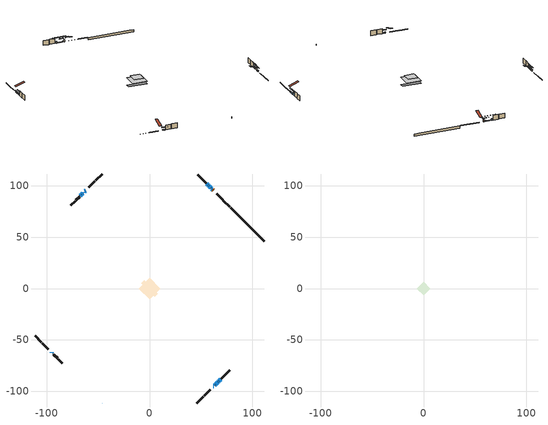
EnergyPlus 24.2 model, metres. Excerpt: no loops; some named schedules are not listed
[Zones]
conditioned space
 floor outside (Floor1 construction): -3.02,0 0,3.02 3.02,0 0,-3.02 z0.92
 floor adiabatic (AdiabaticFloorConstruction): -10.31,0 0,10.31 10.31,0 0,-10.31 z3.36
 floor foundation (Slab1 construction): -8.11,5.08 -5.08,8.11 8.11,-5.08 5.08,-8.11 z-1.52
 wall outside (RimJoist1 construction): 46.07,-111.22 52.34,-104.95 / -111.22,-46.07 -104.95,-52.34 / -46.07,111.22 -52.34,104.95 / 78.11,79.18 71.83,85.46 z0.92:1.22
 wall outside (RimJoist2 construction): 53,-104.29 59.09,-98.2 / -104.29,-53 -98.2,-59.09 / -53,104.29 -59.09,98.2 / 71.17,86.12 65.09,92.2 z0.92:1.22
 wall outside (AdiabaticWallConstruction 1): 62.07,95.22 61.46,95.83 z0.92:2.95
 wall outside (AdiabaticWallConstruction): 60.81,96.48 60.16,97.13 z0.92:1.84; -62.11,95.18 -62.97,94.32 / -66.45,90.84 -67.31,89.98 z0.92:2.34; -63.63,93.66 -64.06,93.23 / -64.71,92.58 -65.79,91.5 / -46.07,-111.22 -45.76,-111.22 / 56.36,100.93 55.71,101.58 z0.92:2.14; 62.11,-95.18 62.5,-94.79 / 63.16,-94.13 63.77,-93.52 / -95.18,-62.11 -94.79,-62.5 / -94.13,-63.16 -93.74,-63.55 z0.92:1.53; 59.5,97.79 58.21,99.08 z0.92:1.23; 57.55,99.74 57.01,100.28 z0.92:1.28; 64.43,-92.87 66.15,-91.14 / 66.81,-90.48 67.06,-90.23 z0.92:2.39; 67.72,-89.58 69.01,-88.28 z0.92:2.95
 wall outside (Wall1 construction): 69.67,-87.62 73.4,-83.89 / -93.08,-64.21 -89.34,-67.95 / -67.97,89.32 -71.7,85.59 / 55.05,102.24 51.32,105.97 z0.92:5.8
 wall outside (Wall2 construction): 74.06,-83.23 77.99,-79.3 / -88.69,-68.6 -84.75,-72.54 / -72.36,84.93 -76.29,81 / 50.66,106.63 46.73,110.56 z0.92:5.8
 wall foundation (FoundationWall1 construction): 78.76,78.53,-1.52 78.76,78.53,0.92 107.98,49.32,0.92 107.98,49.32,0.74 111.22,46.07,0.74 111.22,46.07,-1.52
 window (WindowConstruction): 60.8,96.49 60.16,97.13 z0.92:1.83
 window (WindowConstruction 7): -62.11,95.18 -62.97,94.32 z0.92:2.34
 window (WindowConstruction 8): -63.63,93.66 -64.06,93.23 z0.92:2.14
 window (WindowConstruction 9): -64.71,92.58 -65.79,91.5 z0.92:2.14
 window (WindowConstruction 10): 62.11,-95.18 62.5,-94.79 z0.92:1.53
 window (WindowConstruction 11): 63.16,-94.13 63.77,-93.52 z0.92:1.53
 window (WindowConstruction 12): -95.18,-62.11 -94.79,-62.5 z0.92:1.53
 window (WindowConstruction 13): -46.07,-111.22 -45.76,-111.22 z0.92:2.14
 window (WindowConstruction 14): 59.5,97.79 58.21,99.08 z0.92:1.22
 window (WindowConstruction 1): -66.45,90.84 -67.31,89.98 z0.92:2.34
 window (WindowConstruction 15): 57.55,99.74 57.01,100.28 z0.92:1.28
 window (WindowConstruction 2): 64.43,-92.86 66.15,-91.14 z0.92:2.39
 window (WindowConstruction 3): 66.81,-90.48 67.06,-90.23 z0.92:2.39
 window (WindowConstruction 4): 67.72,-89.57 69.01,-88.28 z0.92:2.95
 window (WindowConstruction 5): -94.13,-63.16 -93.74,-63.55 z0.92:1.53
 window (WindowConstruction 6): 56.36,100.93 55.71,101.58 z0.92:2.14
 door (Door): 62.07,95.22 61.46,95.83 z0.92:2.95
 ceiling adiabatic (AdiabaticFloorConstruction): 0,-10.31 10.31,0 0,10.31 -10.31,0 z3.36
attic - vented
 floor to conditioned space (Floor2 construction Reversed): -6.65,0 0,6.65 6.65,0 0,-6.65 z5.8
 roof outside (Roof1 construction): 61.45,-95.84,5.8 54.97,-89.36,8.85 53.27,-91.07,8.85 59.74,-97.55,5.8; -95.84,-61.45,5.8 -89.36,-54.97,8.85 -91.07,-53.27,8.85 -97.55,-59.74,5.8; -61.45,95.84,5.8 -54.97,89.36,8.85 -53.27,91.07,8.85 -59.74,97.55,5.8; 62.73,94.57,5.8 56.25,88.09,8.85 57.96,86.38,8.85 64.43,92.86,5.8
shading: 58.29,99 62.67,94.62 62.96,94.91 58.58,99.29 z4.47; -63.11,94.18 -61.97,95.33 -62.26,95.62 -63.4,94.47 z2.54; -64.2,93.09 -63.48,93.81 -63.78,94.1 -64.49,93.38 z2.34; -65.93,91.36 -64.57,92.72 -64.86,93.01 -66.23,91.65 z2.34; 62.64,-94.65 61.97,-95.33 62.26,-95.62 62.94,-94.94 z1.73; 63.91,-93.38 63.02,-94.27 63.31,-94.56 64.2,-93.67 z1.73; -94.65,-62.64 -95.33,-61.97 -95.62,-62.26 -94.94,-62.94 z1.73; 54.62,102.68 63.09,94.2 63.38,94.49 54.91,102.97 z6.31; -69.18,88.11 -64.58,92.71 -64.87,93 -69.47,88.4 z4.98; 53.42,103.87 61.14,96.15 61.43,96.44 53.71,104.16 z6.36; 68.02,-89.27 62.56,-94.73 62.85,-95.02 68.31,-89.57 z5.03; 68.93,-88.37 64.94,-92.35 65.23,-92.64 69.22,-88.66 z5.03; 70.88,-86.42 65.85,-91.44 66.14,-91.73 71.17,-86.71 z5.59; -91.87,-65.42 -96,-61.29 -96.29,-61.58 -92.16,-65.71 z4.17; 55.57,101.72 56.5,100.79 56.79,101.08 55.86,102.01 z2.34
[Building]
Building 1: Terrain=Suburbs
[Site:Location]
Erieau AUT_ON: Latitude {deg}=42.25; Longitude {deg}=-81.9; Time Zone {hr}=-5; Elevation {m}=178; Keep Site Location Information=Yes
[Site:GroundTemperature:Shallow]
5.2292, 3.30147, 3.1471, 4.0619, 7.73432, 11.3896, 14.5586, 16.5661, 16.7366, 15.1039, 12.0157, 8.47254
[Site:WaterMainsTemperature]
Calculation Method=Schedule; Temperature Schedule=mains temperature schedule
[Material] Roughness=Rough; Thermal Absorptance=0.9
Name | Thickness {m} | Conductivity {W/m-K} | Density {kg/m3} | Specific Heat {J/kg-K} | Solar Absorptance | Visible Absorptance
asphalt or fiberglass shingles | 0.00635 | 0.162714 | 1121.4 | 1465.45 | 0.4 | 0.4
ceiling loosefill ins | 0.254 | 0.0480833 | 16.02 | 1046.75 | 0.7 | 0.7
ceiling stud and cavity | 0.1397 | 0.274521 | 65.682 | 1177.47 | 0.7 | 0.7
concrete 4.0 in. | 0.1016 | 1.803125 | 2242.8 | 837.4 | 0.7 | 0.7
concrete 8.0 in. | 0.2032 | 1.803125 | 2242.8 | 837.4 | 0.7 | 0.7
door material | 0.04445 | 0.327969 | 512.64 | 1214.23 | 0.7 | 0.7
exterior vertical ins | 0.0460229 | 0.029427 | 32.04 | 1214.23 | 0.7 | 0.7
floor covering | 0.0127 | 0.0433444 | 54.468 | 1339.84 | 0.6 | 0.6
floor rigid ins | 0.051816 | 0.029427 | 32.04 | 1214.23 | 0.7 | 0.7
floor rigid ins 1; wall rigid ins | 0.512978 | 0.029427 | 32.04 | 1214.23 | 0.7 | 0.7
floor stud and cavity | 0.1397 | 0.0888242 | 92.3553 | 1139.71 | 0.7 | 0.7
floor stud and cavity 1 | 0.1397 | 1.75129 | 37.0049 | 1207.88 | 0.7 | 0.7
furniture material conditioned space 1 | 0.1524 | 0.115458 | 640.8 | 1214.23 | 0.6 | 0.6
gypsum board | 0.0127 | 0.160291 | 801 | 837.4 | 0.6 | 0.6
gypsum board 1 | 0.0127 | 0.160291 | 801 | 837.4 | 0.7 | 0.7
osb sheathing 0.5 in. | 0.0127 | 0.115458 | 512.64 | 1214.23 | 0.7 | 0.7
osb sheathing 0.75 in. | 0.01905 | 0.115458 | 512.64 | 1214.23 | 0.7 | 0.7
osb sheathing 2.0 in. | 0.0508 | 0.115458 | 512.64 | 1214.23 | 0.7 | 0.7
rim joist stud and cavity | 0.0508 | 0.648972 | 50.32683 | 1063.81 | 0.6 | 0.6
rim joist stud and cavity 1 | 0.0508 | 0.0351153 | 125.044 | 1163.47 | 0.6 | 0.6
wall stud and cavity | 0.1397 | 0.120759 | 139.0536 | 1170.24 | 0.7 | 0.7
wall stud and cavity 1 | 0.1397 | 0.0823012 | 139.0536 | 1170.24 | 0.7 | 0.7
wall stud and cavity 2 | 0.0889 | 0.380278 | 52.3479 | 1209.89 | 0.7 | 0.7
wall stud and cavity 3 | 0.0889 | 0.391764 | 83.0341 | 1211.67 | 0.7 | 0.7
wood siding | 0.0254 | 0.102417 | 544.68 | 1172.36 | 0.4 | 0.4
wood siding 1; wood siding 2; wood siding 3 | 0.0254 | 0.102417 | 544.68 | 1172.36 | 0.7 | 0.7
[WindowMaterial:SimpleGlazingSystem]
Name | U-Factor {W/m2-K} | Solar Heat Gain Coefficient
WindowMaterial | 3.02581 | 0.51
WindowMaterial 1 | 3.00991 | 0.51
WindowMaterial 10 | 3.07975 | 0.4
WindowMaterial 11 | 3.063281 | 0.29
WindowMaterial 12 | 3.06726 | 0.35
WindowMaterial 2 | 2.96789 | 0.58
WindowMaterial 3 | 3.03376 | 0.56
WindowMaterial 4 | 4.21762 | 0.68
WindowMaterial 5 | 3.077476 | 0.39
WindowMaterial 6 | 2.99685 | 0.54
WindowMaterial 7 | 3.01842 | 0.5
WindowMaterial 8 | 2.96562 | 0.59
WindowMaterial 9 | 3.04284 | 0.46
[Construction]
AdiabaticFloorConstruction: floor stud and cavity 1, floor rigid ins 1, osb sheathing 0.75 in., floor covering
AdiabaticWallConstruction: wood siding 2, wall rigid ins, wall stud and cavity 2, gypsum board
AdiabaticWallConstruction 1: wood siding 3, wall rigid ins, wall stud and cavity 2, gypsum board
Door: door material
Floor1 construction: floor stud and cavity, floor rigid ins, osb sheathing 0.75 in., floor covering
Floor2 construction Reversed: gypsum board, ceiling stud and cavity, ceiling loosefill ins
FoundationWall1 construction: concrete 8.0 in., gypsum board 1
furniture construction conditioned space 1: furniture material conditioned space 1
PartitionWallConstruction: gypsum board, wall stud and cavity 3, gypsum board
RimJoist1 construction: wood siding 1, rim joist stud and cavity
RimJoist2 construction: wood siding 1, osb sheathing 2.0 in., rim joist stud and cavity 1
Roof1 construction: asphalt or fiberglass shingles
Slab1 construction: concrete 4.0 in.
Wall1 construction: wood siding, osb sheathing 0.5 in., wall stud and cavity, gypsum board
Wall2 construction: wood siding, osb sheathing 0.5 in., wall stud and cavity 1, gypsum board
WindowConstruction: WindowMaterial
WindowConstruction 1; WindowConstruction 7: WindowMaterial 1
WindowConstruction 10; WindowConstruction 12; WindowConstruction 5: WindowMaterial 5
WindowConstruction 11: WindowMaterial 9
WindowConstruction 13: WindowMaterial 10
WindowConstruction 14: WindowMaterial 11
WindowConstruction 15: WindowMaterial 12
WindowConstruction 2: WindowMaterial 2
WindowConstruction 3: WindowMaterial 3
WindowConstruction 4: WindowMaterial 4
WindowConstruction 6: WindowMaterial 6
WindowConstruction 8: WindowMaterial 7
WindowConstruction 9: WindowMaterial 8
[Zone] Multiplier=1; Part of Total Floor Area=Yes
Name | Volume {m3}
attic - vented | 43.8425
conditioned space | 745.3
[Space]
Name | Zone | Volume {m3}
attic - vented 1 | attic - vented | 43.8425
conditioned space 1 | conditioned space | 745.3
[ZoneInfiltration:EffectiveLeakageArea]
infil attic - vented 1: Zone or Space=attic - vented 1; Schedule=Always On Discrete; Effective Air Leakage Area {cm2}=4245.6; Stack Coefficient=0.00021233; Wind Coefficient=9.84523e-06
[ZoneMixing]
whole house fan mix: Zone or Space=attic - vented; Schedule=Always On Continuous; Design Flow Rate Calculation Method=Flow/Zone; Design Flow Rate {m3/s}=0; Source Zone or Space=conditioned space
[SurfaceProperty:ExposedFoundationPerimeter]
Slab1: Exposed Perimeter Calculation Method=TotalExposedPerimeter; Total Exposed Perimeter {m}=45.902
[InternalMass] Zone or ZoneList=conditioned space; Space or SpaceList=conditioned space 1
Name | Construction | Surface Area {m2}
furniture mass conditioned space 1 | furniture construction conditioned space 1 | 124.348
partition wall mass | PartitionWallConstruction | 310.87
[Lights]
interior lighting: Zone or ZoneList or Space or SpaceList=conditioned space 1; Schedule=interior lighting schedule; Design Level Calculation Method=LightingLevel; Lighting Level {W}=343.2; Return Air Fraction=0; Fraction Radiant=0.6; Fraction Visible=0.2; Fraction Replaceable=1
[People]
occupants: Zone or ZoneList or Space or SpaceList=conditioned space 1; Number of People Schedule=occupants schedule; Number of People Calculation Method=People; Number of People=3; Fraction Radiant=0.314171; Sensible Heat Fraction=0.56303; Activity Level Schedule=occupants activity schedule; Carbon Dioxide Generation Rate {m3/s-W}=0; Enable ASHRAE 55 Comfort Warnings=No; Mean Radiant Temperature Calculation Type=EnclosureAveraged
[ElectricEquipment] Zone or ZoneList or Space or SpaceList=conditioned space 1; Design Level Calculation Method=EquipmentLevel
Name | Schedule | Design Level {W} | Fraction Latent | Fraction Radiant | Fraction Lost
clothes dryer | clothes dryer schedule | 140.772 | 0.015 | 0.081 | 0.85
clothes washer | clothes washer schedule | 32.1985 | 0.03 | 0.162 | 0.7
cooking range | cooking range schedule | 215.147 | 0.08 | 0.432 | 0.2
dishwasher | dishwasher schedule | 66.8632 | 0.3 | 0.18 | 0.4
fridge | fridge schedule | 72.9452 | 0 | 0.6 | 0
mech vent bath fan 0 | mech vent bath fan 0 schedule | 50.2 | 0 | 0 | 1
mech vent house fan | mech vent house fan schedule | 0 | 0 | 0 | 1
mech vent house fan cfis | mech vent house fan cfis schedule | 0 | 0 | 0 | 0
mech vent range fan 0 | mech vent range fan 0 schedule | 57 | 0 | 0 | 1
mech vent range fan 1 | mech vent range fan 1 schedule | 57 | 0 | 0 | 1
misc plug loads | misc plug loads schedule | 494.7 | 0.045 | 0.513 | 0.1
whole house fan | Always On Discrete | 0 | 0 | 0 | 1
[OtherEquipment] Zone or ZoneList or Space or SpaceList=conditioned space 1; Design Level Calculation Method=EquipmentLevel
Name | Fuel Type | Schedule | Design Level {W} | Fraction Latent | Fraction Radiant | Fraction Lost
clothes dryer 1 | Electricity | clothes dryer schedule | 0 | 0.015 | 0.081 | 0.85
cooking range 1 | Electricity | cooking range schedule | 0 | 0.08 | 0.432 | 0.2
general water use latent | None | general water use schedule | 62.594 | 1 | 0 | 0
general water use sensible | None | general water use schedule | -61.6891 | 0 | 0.6 | 0
mech vent house fan latent load | None | Always On Discrete | 0 | 1 | 0 | 0
mech vent house fan sensible load | None | Always On Discrete | 0 | 0 | 0 | 0
water heater energy adjustment1 | NaturalGas | Always On Discrete | 0.01 | 0 | 0 | 1
[ZoneInfiltration:DesignFlowRate] Zone or ZoneList or Space or SpaceList=conditioned space 1; Schedule=Always On Discrete; Design Flow Rate Calculation Method=Flow/Zone; Design Flow Rate {m3/s}=0
infil flow; natural vent flow; whole house fan flow
[Foundation:Kiva]
Foundation Kiva 1: Initial Indoor Air Temperature {C}=18; Wall Height Above Grade {m}=0.919978; Wall Depth Below Slab {m}=0.2032; Custom Block Material Name 1=exterior vertical ins; Custom Block Depth 1 {m}=2.43998; Custom Block X Position 1 {m}=0.2159; Custom Block Z Position 1 {m}=0
[Foundation:Kiva:Settings]
Soil Conductivity {W/m-K}=0.849921; Soil Density {kg/m3}=1842.3; Soil Specific Heat {J/kg-K}=418.7; Ground Solar Absorptivity=0.9; Ground Thermal Absorptivity=0.9; Ground Surface Roughness {m}=0.03; Far-Field Width {m}=40; Deep-Ground Boundary Condition=ZeroFlux; Deep-Ground Depth {m}=40; Minimum Cell Dimension {m}=0.2; Maximum Cell Growth Coefficient=3; Simulation Timestep=Timestep
[Exterior:Lights]
exterior lighting: Schedule=exterior lighting schedule; Design Level {W}=75.6
[Schedule:Constant]
Name | Hourly Value
Always On Continuous; mech vent house fan schedule; mech vent house fan cfis schedule; Always On Discrete | 1
occupants activity schedule | 117.228
fridge schedule | 0
[Schedule:Week:Daily]
interior lighting schedule Week Rule - Jan1-Jan27: interior lighting schedule day, interior lighting schedule day, interior lighting schedule day, interior lighting schedule day, interior lighting schedule day, interior lighting schedule day, interior lighting schedule day, interior lighting schedule default day, interior lighting schedule default day, interior lighting schedule default day, interior lighting schedule default day, interior lighting schedule default day
interior lighting schedule Week Rule - Jan28-Feb3: interior lighting schedule day, interior lighting schedule day, interior lighting schedule day, interior lighting schedule day, interior lighting schedule day 1, interior lighting schedule day 1, interior lighting schedule day 1, interior lighting schedule default day, interior lighting schedule default day, interior lighting schedule default day, interior lighting schedule default day, interior lighting schedule default day
interior lighting schedule Week Rule - Feb4-Feb24: interior lighting schedule day 1, interior lighting schedule day 1, interior lighting schedule day 1, interior lighting schedule day 1, interior lighting schedule day 1, interior lighting schedule day 1, interior lighting schedule day 1, interior lighting schedule default day, interior lighting schedule default day, interior lighting schedule default day, interior lighting schedule default day, interior lighting schedule default day
interior lighting schedule Week Rule - Feb25-Mar3: interior lighting schedule day 1, interior lighting schedule day 1, interior lighting schedule day 1, interior lighting schedule day 1, interior lighting schedule day 2, interior lighting schedule day 2, interior lighting schedule day 2, interior lighting schedule default day, interior lighting schedule default day, interior lighting schedule default day, interior lighting schedule default day, interior lighting schedule default day
interior lighting schedule Week Rule - Mar4-Mar31: interior lighting schedule day 2, interior lighting schedule day 2, interior lighting schedule day 2, interior lighting schedule day 2, interior lighting schedule day 2, interior lighting schedule day 2, interior lighting schedule day 2, interior lighting schedule default day, interior lighting schedule default day, interior lighting schedule default day, interior lighting schedule default day, interior lighting schedule default day
interior lighting schedule Week Rule - Apr1-Apr28: interior lighting schedule day 3, interior lighting schedule day 3, interior lighting schedule day 3, interior lighting schedule day 3, interior lighting schedule day 3, interior lighting schedule day 3, interior lighting schedule day 3, interior lighting schedule default day, interior lighting schedule default day, interior lighting schedule default day, interior lighting schedule default day, interior lighting schedule default day
interior lighting schedule Week Rule - Apr29-May5: interior lighting schedule day 3, interior lighting schedule day 3, interior lighting schedule day 4, interior lighting schedule day 4, interior lighting schedule day 4, interior lighting schedule day 4, interior lighting schedule day 4, interior lighting schedule default day, interior lighting schedule default day, interior lighting schedule default day, interior lighting schedule default day, interior lighting schedule default day
interior lighting schedule Week Rule - May6-May26: interior lighting schedule day 4, interior lighting schedule day 4, interior lighting schedule day 4, interior lighting schedule day 4, interior lighting schedule day 4, interior lighting schedule day 4, interior lighting schedule day 4, interior lighting schedule default day, interior lighting schedule default day, interior lighting schedule default day, interior lighting schedule default day, interior lighting schedule default day
interior lighting schedule Week Rule - May27-Jun2: interior lighting schedule day 4, interior lighting schedule day 4, interior lighting schedule day 4, interior lighting schedule day 4, interior lighting schedule day 4, interior lighting schedule day 5, interior lighting schedule day 5, interior lighting schedule default day, interior lighting schedule default day, interior lighting schedule default day, interior lighting schedule default day, interior lighting schedule default day
interior lighting schedule Week Rule - Jun3-Jun30: interior lighting schedule day 5, interior lighting schedule day 5, interior lighting schedule day 5, interior lighting schedule day 5, interior lighting schedule day 5, interior lighting schedule day 5, interior lighting schedule day 5, interior lighting schedule default day, interior lighting schedule default day, interior lighting schedule default day, interior lighting schedule default day, interior lighting schedule default day
interior lighting schedule Week Rule - Jul1-Jul28: interior lighting schedule day 6, interior lighting schedule day 6, interior lighting schedule day 6, interior lighting schedule day 6, interior lighting schedule day 6, interior lighting schedule day 6, interior lighting schedule day 6, interior lighting schedule default day, interior lighting schedule default day, interior lighting schedule default day, interior lighting schedule default day, interior lighting schedule default day
interior lighting schedule Week Rule - Jul29-Aug4: interior lighting schedule day 6, interior lighting schedule day 6, interior lighting schedule day 6, interior lighting schedule day 7, interior lighting schedule day 7, interior lighting schedule day 7, interior lighting schedule day 7, interior lighting schedule default day, interior lighting schedule default day, interior lighting schedule default day, interior lighting schedule default day, interior lighting schedule default day
interior lighting schedule Week Rule - Aug5-Aug25: interior lighting schedule day 7, interior lighting schedule day 7, interior lighting schedule day 7, interior lighting schedule day 7, interior lighting schedule day 7, interior lighting schedule day 7, interior lighting schedule day 7, interior lighting schedule default day, interior lighting schedule default day, interior lighting schedule default day, interior lighting schedule default day, interior lighting schedule default day
interior lighting schedule Week Rule - Aug26-Sep1: interior lighting schedule day 7, interior lighting schedule day 7, interior lighting schedule day 7, interior lighting schedule day 7, interior lighting schedule day 7, interior lighting schedule day 7, interior lighting schedule day 8, interior lighting schedule default day, interior lighting schedule default day, interior lighting schedule default day, interior lighting schedule default day, interior lighting schedule default day
interior lighting schedule Week Rule - Sep2-Sep29: interior lighting schedule day 8, interior lighting schedule day 8, interior lighting schedule day 8, interior lighting schedule day 8, interior lighting schedule day 8, interior lighting schedule day 8, interior lighting schedule day 8, interior lighting schedule default day, interior lighting schedule default day, interior lighting schedule default day, interior lighting schedule default day, interior lighting schedule default day
interior lighting schedule Week Rule - Sep30-Oct6: interior lighting schedule day 8, interior lighting schedule day 9, interior lighting schedule day 9, interior lighting schedule day 9, interior lighting schedule day 9, interior lighting schedule day 9, interior lighting schedule day 9, interior lighting schedule default day, interior lighting schedule default day, interior lighting schedule default day, interior lighting schedule default day, interior lighting schedule default day
interior lighting schedule Week Rule - Oct7-Oct27: interior lighting schedule day 9, interior lighting schedule day 9, interior lighting schedule day 9, interior lighting schedule day 9, interior lighting schedule day 9, interior lighting schedule day 9, interior lighting schedule day 9, interior lighting schedule default day, interior lighting schedule default day, interior lighting schedule default day, interior lighting schedule default day, interior lighting schedule default day
interior lighting schedule Week Rule - Oct28-Nov3: interior lighting schedule day 9, interior lighting schedule day 9, interior lighting schedule day 9, interior lighting schedule day 9, interior lighting schedule day 10, interior lighting schedule day 10, interior lighting schedule day 10, interior lighting schedule default day, interior lighting schedule default day, interior lighting schedule default day, interior lighting schedule default day, interior lighting schedule default day
interior lighting schedule Week Rule - Nov4-Nov24: interior lighting schedule day 10, interior lighting schedule day 10, interior lighting schedule day 10, interior lighting schedule day 10, interior lighting schedule day 10, interior lighting schedule day 10, interior lighting schedule day 10, interior lighting schedule default day, interior lighting schedule default day, interior lighting schedule default day, interior lighting schedule default day, interior lighting schedule default day
interior lighting schedule Week Rule - Nov25-Dec1: interior lighting schedule day 10, interior lighting schedule day 10, interior lighting schedule day 10, interior lighting schedule day 10, interior lighting schedule day 10, interior lighting schedule day 10, interior lighting schedule day 11, interior lighting schedule default day, interior lighting schedule default day, interior lighting schedule default day, interior lighting schedule default day, interior lighting schedule default day
interior lighting schedule Week Rule - Dec2-Dec31: interior lighting schedule day 11, interior lighting schedule day 11, interior lighting schedule day 11, interior lighting schedule day 11, interior lighting schedule day 11, interior lighting schedule day 11, interior lighting schedule day 11, interior lighting schedule default day, interior lighting schedule default day, interior lighting schedule default day, interior lighting schedule default day, interior lighting schedule default day
occupants schedule Week Rule - Jan1-Dec31: occupants schedule day, occupants schedule day, occupants schedule day, occupants schedule day, occupants schedule day, occupants schedule day, occupants schedule day, occupants schedule default day, occupants schedule default day, occupants schedule default day, occupants schedule default day, occupants schedule default day
clothes dryer schedule Week Rule - Jan1-Dec31: clothes dryer schedule day, clothes dryer schedule day, clothes dryer schedule day, clothes dryer schedule day, clothes dryer schedule day, clothes dryer schedule day, clothes dryer schedule day, clothes dryer schedule default day, clothes dryer schedule default day, clothes dryer schedule default day, clothes dryer schedule default day, clothes dryer schedule default day
clothes washer schedule Week Rule - Jan1-Dec31: clothes washer schedule day, clothes washer schedule day, clothes washer schedule day, clothes washer schedule day, clothes washer schedule day, clothes washer schedule day, clothes washer schedule day, clothes washer schedule default day, clothes washer schedule default day, clothes washer schedule default day, clothes washer schedule default day, clothes washer schedule default day
cooking range schedule Week Rule - Jan1-Dec31: cooking range schedule day, cooking range schedule day, cooking range schedule day, cooking range schedule day, cooking range schedule day, cooking range schedule day, cooking range schedule day, cooking range schedule default day, cooking range schedule default day, cooking range schedule default day, cooking range schedule default day, cooking range schedule default day
dishwasher schedule Week Rule - Jan1-Dec31: dishwasher schedule day, dishwasher schedule day, dishwasher schedule day, dishwasher schedule day, dishwasher schedule day, dishwasher schedule day, dishwasher schedule day, dishwasher schedule default day, dishwasher schedule default day, dishwasher schedule default day, dishwasher schedule default day, dishwasher schedule default day
mech vent bath fan 0 schedule Week Rule - Jan1-Dec31: mech vent bath fan 0 schedule day, mech vent bath fan 0 schedule day, mech vent bath fan 0 schedule day, mech vent bath fan 0 schedule day, mech vent bath fan 0 schedule day, mech vent bath fan 0 schedule day, mech vent bath fan 0 schedule day, mech vent bath fan 0 schedule default day, mech vent bath fan 0 schedule default day, mech vent bath fan 0 schedule default day, mech vent bath fan 0 schedule default day, mech vent bath fan 0 schedule default day
mech vent range fan 0 schedule Week Rule - Jan1-Dec31: mech vent range fan 0 schedule day, mech vent range fan 0 schedule day, mech vent range fan 0 schedule day, mech vent range fan 0 schedule day, mech vent range fan 0 schedule day, mech vent range fan 0 schedule day, mech vent range fan 0 schedule day, mech vent range fan 0 schedule default day, mech vent range fan 0 schedule default day, mech vent range fan 0 schedule default day, mech vent range fan 0 schedule default day, mech vent range fan 0 schedule default day
mech vent range fan 1 schedule Week Rule - Jan1-Dec31: mech vent range fan 1 schedule day, mech vent range fan 1 schedule day, mech vent range fan 1 schedule day, mech vent range fan 1 schedule day, mech vent range fan 1 schedule day, mech vent range fan 1 schedule day, mech vent range fan 1 schedule day, mech vent range fan 1 schedule default day, mech vent range fan 1 schedule default day, mech vent range fan 1 schedule default day, mech vent range fan 1 schedule default day, mech vent range fan 1 schedule default day
misc plug loads schedule Week Rule - Jan1-Dec31: misc plug loads schedule day, misc plug loads schedule day, misc plug loads schedule day, misc plug loads schedule day, misc plug loads schedule day, misc plug loads schedule day, misc plug loads schedule day, misc plug loads schedule default day, misc plug loads schedule default day, misc plug loads schedule default day, misc plug loads schedule default day, misc plug loads schedule default day
general water use schedule Week Rule - Jan1-Dec31: general water use schedule day, general water use schedule day, general water use schedule day, general water use schedule day, general water use schedule day, general water use schedule day, general water use schedule day, general water use schedule default day, general water use schedule default day, general water use schedule default day, general water use schedule default day, general water use schedule default day
exterior lighting schedule Week Rule - Jan1-Jan27: exterior lighting schedule day, exterior lighting schedule day, exterior lighting schedule day, exterior lighting schedule day, exterior lighting schedule day, exterior lighting schedule day, exterior lighting schedule day, exterior lighting schedule default day, exterior lighting schedule default day, exterior lighting schedule default day, exterior lighting schedule default day, exterior lighting schedule default day
exterior lighting schedule Week Rule - Jan28-Feb3: exterior lighting schedule day, exterior lighting schedule day, exterior lighting schedule day, exterior lighting schedule day, exterior lighting schedule day 1, exterior lighting schedule day 1, exterior lighting schedule day 1, exterior lighting schedule default day, exterior lighting schedule default day, exterior lighting schedule default day, exterior lighting schedule default day, exterior lighting schedule default day
exterior lighting schedule Week Rule - Feb4-Feb24: exterior lighting schedule day 1, exterior lighting schedule day 1, exterior lighting schedule day 1, exterior lighting schedule day 1, exterior lighting schedule day 1, exterior lighting schedule day 1, exterior lighting schedule day 1, exterior lighting schedule default day, exterior lighting schedule default day, exterior lighting schedule default day, exterior lighting schedule default day, exterior lighting schedule default day
exterior lighting schedule Week Rule - Feb25-Mar3: exterior lighting schedule day 1, exterior lighting schedule day 1, exterior lighting schedule day 1, exterior lighting schedule day 1, exterior lighting schedule day 2, exterior lighting schedule day 2, exterior lighting schedule day 2, exterior lighting schedule default day, exterior lighting schedule default day, exterior lighting schedule default day, exterior lighting schedule default day, exterior lighting schedule default day
exterior lighting schedule Week Rule - Mar4-Mar31: exterior lighting schedule day 2, exterior lighting schedule day 2, exterior lighting schedule day 2, exterior lighting schedule day 2, exterior lighting schedule day 2, exterior lighting schedule day 2, exterior lighting schedule day 2, exterior lighting schedule default day, exterior lighting schedule default day, exterior lighting schedule default day, exterior lighting schedule default day, exterior lighting schedule default day
exterior lighting schedule Week Rule - Apr1-Apr28: exterior lighting schedule day 3, exterior lighting schedule day 3, exterior lighting schedule day 3, exterior lighting schedule day 3, exterior lighting schedule day 3, exterior lighting schedule day 3, exterior lighting schedule day 3, exterior lighting schedule default day, exterior lighting schedule default day, exterior lighting schedule default day, exterior lighting schedule default day, exterior lighting schedule default day
exterior lighting schedule Week Rule - Apr29-May5: exterior lighting schedule day 3, exterior lighting schedule day 3, exterior lighting schedule day 4, exterior lighting schedule day 4, exterior lighting schedule day 4, exterior lighting schedule day 4, exterior lighting schedule day 4, exterior lighting schedule default day, exterior lighting schedule default day, exterior lighting schedule default day, exterior lighting schedule default day, exterior lighting schedule default day
exterior lighting schedule Week Rule - May6-May26: exterior lighting schedule day 4, exterior lighting schedule day 4, exterior lighting schedule day 4, exterior lighting schedule day 4, exterior lighting schedule day 4, exterior lighting schedule day 4, exterior lighting schedule day 4, exterior lighting schedule default day, exterior lighting schedule default day, exterior lighting schedule default day, exterior lighting schedule default day, exterior lighting schedule default day
exterior lighting schedule Week Rule - May27-Jun2: exterior lighting schedule day 4, exterior lighting schedule day 4, exterior lighting schedule day 4, exterior lighting schedule day 4, exterior lighting schedule day 4, exterior lighting schedule day 5, exterior lighting schedule day 5, exterior lighting schedule default day, exterior lighting schedule default day, exterior lighting schedule default day, exterior lighting schedule default day, exterior lighting schedule default day
exterior lighting schedule Week Rule - Jun3-Jun30: exterior lighting schedule day 5, exterior lighting schedule day 5, exterior lighting schedule day 5, exterior lighting schedule day 5, exterior lighting schedule day 5, exterior lighting schedule day 5, exterior lighting schedule day 5, exterior lighting schedule default day, exterior lighting schedule default day, exterior lighting schedule default day, exterior lighting schedule default day, exterior lighting schedule default day
exterior lighting schedule Week Rule - Jul1-Jul28: exterior lighting schedule day 6, exterior lighting schedule day 6, exterior lighting schedule day 6, exterior lighting schedule day 6, exterior lighting schedule day 6, exterior lighting schedule day 6, exterior lighting schedule day 6, exterior lighting schedule default day, exterior lighting schedule default day, exterior lighting schedule default day, exterior lighting schedule default day, exterior lighting schedule default day
exterior lighting schedule Week Rule - Jul29-Aug4: exterior lighting schedule day 6, exterior lighting schedule day 6, exterior lighting schedule day 6, exterior lighting schedule day 7, exterior lighting schedule day 7, exterior lighting schedule day 7, exterior lighting schedule day 7, exterior lighting schedule default day, exterior lighting schedule default day, exterior lighting schedule default day, exterior lighting schedule default day, exterior lighting schedule default day
exterior lighting schedule Week Rule - Aug5-Aug25: exterior lighting schedule day 7, exterior lighting schedule day 7, exterior lighting schedule day 7, exterior lighting schedule day 7, exterior lighting schedule day 7, exterior lighting schedule day 7, exterior lighting schedule day 7, exterior lighting schedule default day, exterior lighting schedule default day, exterior lighting schedule default day, exterior lighting schedule default day, exterior lighting schedule default day
exterior lighting schedule Week Rule - Aug26-Sep1: exterior lighting schedule day 7, exterior lighting schedule day 7, exterior lighting schedule day 7, exterior lighting schedule day 7, exterior lighting schedule day 7, exterior lighting schedule day 7, exterior lighting schedule day 8, exterior lighting schedule default day, exterior lighting schedule default day, exterior lighting schedule default day, exterior lighting schedule default day, exterior lighting schedule default day
exterior lighting schedule Week Rule - Sep2-Sep29: exterior lighting schedule day 8, exterior lighting schedule day 8, exterior lighting schedule day 8, exterior lighting schedule day 8, exterior lighting schedule day 8, exterior lighting schedule day 8, exterior lighting schedule day 8, exterior lighting schedule default day, exterior lighting schedule default day, exterior lighting schedule default day, exterior lighting schedule default day, exterior lighting schedule default day
[Schedule:Year]
interior lighting schedule: interior lighting schedule Week Rule - Jan1-Jan27, 1, 1, 1, 27, interior lighting schedule Week Rule - Jan28-Feb3, 1, 28, 2, 3, interior lighting schedule Week Rule - Feb4-Feb24, 2, 4, 2, 24, interior lighting schedule Week Rule - Feb25-Mar3, 2, 25, 3, 3, interior lighting schedule Week Rule - Mar4-Mar31, 3, 4, 3, 31, interior lighting schedule Week Rule - Apr1-Apr28, 4, 1, 4, 28, interior lighting schedule Week Rule - Apr29-May5, 4, 29, 5, 5, interior lighting schedule Week Rule - May6-May26, 5, 6, 5, 26, interior lighting schedule Week Rule - May27-Jun2, 5, 27, 6, 2, interior lighting schedule Week Rule - Jun3-Jun30, 6, 3, 6, 30, interior lighting schedule Week Rule - Jul1-Jul28, 7, 1, 7, 28, interior lighting schedule Week Rule - Jul29-Aug4, 7, 29, 8, 4, interior lighting schedule Week Rule - Aug5-Aug25, 8, 5, 8, 25, interior lighting schedule Week Rule - Aug26-Sep1, 8, 26, 9, 1, interior lighting schedule Week Rule - Sep2-Sep29, 9, 2, 9, 29, interior lighting schedule Week Rule - Sep30-Oct6, 9, 30, 10, 6, interior lighting schedule Week Rule - Oct7-Oct27, 10, 7, 10, 27, interior lighting schedule Week Rule - Oct28-Nov3, 10, 28, 11, 3, interior lighting schedule Week Rule - Nov4-Nov24, 11, 4, 11, 24, interior lighting schedule Week Rule - Nov25-Dec1, 11, 25, 12, 1, interior lighting schedule Week Rule - Dec2-Dec31, 12, 2, 12, 31
occupants schedule: occupants schedule Week Rule - Jan1-Dec31, 1, 1, 12, 31
clothes dryer schedule: clothes dryer schedule Week Rule - Jan1-Dec31, 1, 1, 12, 31
clothes washer schedule: clothes washer schedule Week Rule - Jan1-Dec31, 1, 1, 12, 31
cooking range schedule: cooking range schedule Week Rule - Jan1-Dec31, 1, 1, 12, 31
dishwasher schedule: dishwasher schedule Week Rule - Jan1-Dec31, 1, 1, 12, 31
mech vent bath fan 0 schedule: mech vent bath fan 0 schedule Week Rule - Jan1-Dec31, 1, 1, 12, 31
mech vent range fan 0 schedule: mech vent range fan 0 schedule Week Rule - Jan1-Dec31, 1, 1, 12, 31
mech vent range fan 1 schedule: mech vent range fan 1 schedule Week Rule - Jan1-Dec31, 1, 1, 12, 31
misc plug loads schedule: misc plug loads schedule Week Rule - Jan1-Dec31, 1, 1, 12, 31
general water use schedule: general water use schedule Week Rule - Jan1-Dec31, 1, 1, 12, 31
exterior lighting schedule: exterior lighting schedule Week Rule - Jan1-Jan27, 1, 1, 1, 27, exterior lighting schedule Week Rule - Jan28-Feb3, 1, 28, 2, 3, exterior lighting schedule Week Rule - Feb4-Feb24, 2, 4, 2, 24, exterior lighting schedule Week Rule - Feb25-Mar3, 2, 25, 3, 3, exterior lighting schedule Week Rule - Mar4-Mar31, 3, 4, 3, 31, exterior lighting schedule Week Rule - Apr1-Apr28, 4, 1, 4, 28, exterior lighting schedule Week Rule - Apr29-May5, 4, 29, 5, 5, exterior lighting schedule Week Rule - May6-May26, 5, 6, 5, 26, exterior lighting schedule Week Rule - May27-Jun2, 5, 27, 6, 2, exterior lighting schedule Week Rule - Jun3-Jun30, 6, 3, 6, 30, exterior lighting schedule Week Rule - Jul1-Jul28, 7, 1, 7, 28, exterior lighting schedule Week Rule - Jul29-Aug4, 7, 29, 8, 4, exterior lighting schedule Week Rule - Aug5-Aug25, 8, 5, 8, 25, exterior lighting schedule Week Rule - Aug26-Sep1, 8, 26, 9, 1, exterior lighting schedule Week Rule - Sep2-Sep29, 9, 2, 9, 29, exterior lighting schedule Week Rule - Sep30-Oct6, 9, 30, 10, 6, exterior lighting schedule Week Rule - Oct7-Oct27, 10, 7, 10, 27, exterior lighting schedule Week Rule - Oct28-Nov3, 10, 28, 11, 3, exterior lighting schedule Week Rule - Nov4-Nov24, 11, 4, 11, 24, exterior lighting schedule Week Rule - Nov25-Dec1, 11, 25, 12, 1, exterior lighting schedule Week Rule - Dec2-Dec31, 12, 2, 12, 31
[Schedule:Compact]
mains temperature schedule: Through: 01/01, For: AllDays, Until: 24:00, 8.89333, Through: 01/02, For: AllDays, Until: 24:00, 8.82722, Through: 01/03, For: AllDays, Until: 24:00, 8.76167, Through: 01/04, For: AllDays, Until: 24:00, 8.69778, Through: 01/05, For: AllDays, Until: 24:00, 8.635, Through: 01/06, For: AllDays, Until: 24:00, 8.57333, Through: 01/07, For: AllDays, Until: 24:00, 8.51333, Through: 01/08, For: AllDays, Until: 24:00, 8.455, Through: 01/09, For: AllDays, Until: 24:00, 8.39778, Through: 01/10, For: AllDays, Until: 24:00, 8.34167, Through: 01/11, For: AllDays, Until: 24:00, 8.28722, Through: 01/12, For: AllDays, Until: 24:00, 8.23444, Through: 01/13, For: AllDays, Until: 24:00, 8.18278, Through: 01/14, For: AllDays, Until: 24:00, 8.13222, Through: 01/15, For: AllDays, Until: 24:00, 8.08389, Through: 01/16, For: AllDays, Until: 24:00, 8.03667, Through: 01/17, For: AllDays, Until: 24:00, 7.99111, Through: 01/18, For: AllDays, Until: 24:00, 7.94667, Through: 01/19, For: AllDays, Until: 24:00, 7.90389, Through: 01/20, For: AllDays, Until: 24:00, 7.86278, Through: 01/21, For: AllDays, Until: 24:00, 7.82333, Through: 01/22, For: AllDays, Until: 24:00, 7.78556, Through: 01/23, For: AllDays, Until: 24:00, 7.74889, Through: 01/24, For: AllDays, Until: 24:00, 7.71444, Through: 01/25, For: AllDays, Until: 24:00, 7.68111, Through: 01/26, For: AllDays, Until: 24:00, 7.64944, Through: 01/27, For: AllDays, Until: 24:00, 7.61944, Through: 01/28, For: AllDays, Until: 24:00, 7.59111, Through: 01/29, For: AllDays, Until: 24:00, 7.56444, Through: 01/30, For: AllDays, Until: 24:00, 7.53944, Through: 01/31, For: AllDays, Until: 24:00, 7.51611, Through: 02/01, For: AllDays, Until: 24:00, 7.49444, Through: 02/02, For: AllDays, Until: 24:00, 7.47389, Through: 02/03, For: AllDays, Until: 24:00, 7.45556, Through: 02/04, For: AllDays, Until: 24:00, 7.43889, Through: 02/05, For: AllDays, Until: 24:00, 7.42389, Through: 02/06, For: AllDays, Until: 24:00, 7.41056, Through: 02/07, For: AllDays, Until: 24:00, 7.39889, Through: 02/08, For: AllDays, Until: 24:00, 7.38833, Through: 02/09, For: AllDays, Until: 24:00, 7.38, Through: 02/10, For: AllDays, Until: 24:00, 7.37389, Through: 02/11, For: AllDays, Until: 24:00, 7.36889, Through: 02/12, For: AllDays, Until: 24:00, 7.36556, Through: 02/13, For: AllDays, Until: 24:00, 7.36389, Through: 02/14, For: AllDays, Until: 24:00, 7.36389, Through: 02/15, For: AllDays, Until: 24:00, 7.36611, Through: 02/16, For: AllDays, Until: 24:00, 7.36944, Through: 02/17, For: AllDays, Until: 24:00, 7.375, Through: 02/18, For: AllDays, Until: 24:00, 7.38167, Through: 02/19, For: AllDays, Until: 24:00, 7.39056, Through: 02/20, For: AllDays, Until: 24:00, 7.40056, Through: 02/21, For: AllDays, Until: 24:00, 7.41278, Through: 02/22, For: AllDays, Until: 24:00, 7.42667, Through: 02/23, For: AllDays, Until: 24:00, 7.44222, Through: 02/24, For: AllDays, Until: 24:00, 7.45889, Through: 02/25, For: AllDays, Until: 24:00, 7.47778, Through: 02/26, For: AllDays, Until: 24:00, 7.49833, Through: 02/27, For: AllDays, Until: 24:00, 7.52056, Through: 02/28, For: AllDays, Until: 24:00, 7.54444, Through: 03/01, For: AllDays, Until: 24:00, 7.56944, Through: 03/02, For: AllDays, Until: 24:00, 7.59667, Through: 03/03, For: AllDays, Until: 24:00, 7.62556, Through: 03/04, For: AllDays, Until: 24:00, 7.65556, Through: 03/05, For: AllDays, Until: 24:00, 7.68778, Through: 03/06, For: AllDays, Until: 24:00, 7.72111, Through: 03/07, For: AllDays, Until: 24:00, 7.75611, Through: 03/08, For: AllDays, Until: 24:00, 7.79278, Through: 03/09, For: AllDays, Until: 24:00, 7.83111, Through: 03/10, For: AllDays, Until: 24:00, 7.87111, Through: 03/11, For: AllDays, Until: 24:00, 7.91222, Through: 03/12, For: AllDays, Until: 24:00, 7.95556, Through: 03/13, For: AllDays, Until: 24:00, 8, Through: 03/14, For: AllDays, Until: 24:00, 8.04556, Through: 03/15, For: AllDays, Until: 24:00, 8.09333, Through: 03/16, For: AllDays, Until: 24:00, 8.14222, Through: 03/17, For: AllDays, Until: 24:00, 8.19278, Through: 03/18, For: AllDays, Until: 24:00, 8.24444, Through: 03/19, For: AllDays, Until: 24:00, 8.29778, Through: 03/20, For: AllDays, Until: 24:00, 8.35278, Through: 03/21, For: AllDays, Until: 24:00, 8.40889, Through: 03/22, For: AllDays, Until: 24:00, 8.46611, Through: 03/23, For: AllDays, Until: 24:00, 8.52556, Through: 03/24, For: AllDays, Until: 24:00, 8.58556, Through: 03/25, For: AllDays, Until: 24:00, 8.64722, Through: 03/26, For: AllDays, Until: 24:00, 8.71, Through: 03/27, For: AllDays, Until: 24:00, 8.77444, Through: 03/28, For: AllDays, Until: 24:00, 8.84, Through: 03/29, For: AllDays, Until: 24:00, 8.90667, Through: 03/30, For: AllDays, Until: 24:00, 8.975, Through: 03/31, For: AllDays, Until: 24:00, 9.04389, Through: 04/01, For: AllDays, Until: 24:00, 9.11444, Through: 04/02, For: AllDays, Until: 24:00, 9.18611, Through: 04/03, For: AllDays, Until: 24:00, 9.25889, Through: 04/04, For: AllDays, Until: 24:00, 9.33278, Through: 04/05, For: AllDays, Until: 24:00, 9.40833, Through: 04/06, For: AllDays, Until: 24:00, 9.48444, Through: 04/07, For: AllDays, Until: 24:00, 9.56167, Through: 04/08, For: AllDays, Until: 24:00, 9.64, Through: 04/09, For: AllDays, Until: 24:00, 9.71889, Through: 04/10, For: AllDays, Until: 24:00, 9.79944, Through: 04/11, For: AllDays, Until: 24:00, 9.88056, Through: 04/12, For: AllDays, Until: 24:00, 9.96333, Through: 04/13, For: AllDays, Until: 24:00, 10.0461, Through: 04/14, For: AllDays, Until: 24:00, 10.1306, Through: 04/15, For: AllDays, Until: 24:00, 10.2156, Through: 04/16, For: AllDays, Until: 24:00, 10.3011, Through: 04/17, For: AllDays, Until: 24:00, 10.3878, Through: 04/18, For: AllDays, Until: 24:00, 10.4756, Through: 04/19, For: AllDays, Until: 24:00, 10.5639, Through: 04/20, For: AllDays, Until: 24:00, 10.6528, Through: 04/21, For: AllDays, Until: 24:00, 10.7422, Through: 04/22, For: AllDays, Until: 24:00, 10.8328, Through: 04/23, For: AllDays, Until: 24:00, 10.9239, Through: 04/24, For: AllDays, Until: 24:00, 11.0156, Through: 04/25, For: AllDays, Until: 24:00, 11.1083, Through: 04/26, For: AllDays, Until: 24:00, 11.2011, Through: 04/27, For: AllDays, Until: 24:00, 11.295, Through: 04/28, For: AllDays, Until: 24:00, 11.3889, Through: 04/29, For: AllDays, Until: 24:00, 11.4833, Through: 04/30, For: AllDays, Until: 24:00, 11.5783, Through: 05/01, For: AllDays, Until: 24:00, 11.6739, Through: 05/02, For: AllDays, Until: 24:00, 11.77, Through: 05/03, For: AllDays, Until: 24:00, 11.8661, Through: 05/04, For: AllDays, Until: 24:00, 11.9633, Through: 05/05, For: AllDays, Until: 24:00, 12.06, Through: 05/06, For: AllDays, Until: 24:00, 12.1578, Through: 05/07, For: AllDays, Until: 24:00, 12.255, Through: 05/08, For: AllDays, Until: 24:00, 12.3533, Through: 05/09, For: AllDays, Until: 24:00, 12.4511, Through: 05/10, For: AllDays, Until: 24:00, 12.5494, Through: 05/11, For: AllDays, Until: 24:00, 12.6483, Through: 05/12, For: AllDays, Until: 24:00, 12.7467, Through: 05/13, For: AllDays, Until: 24:00, 12.8456, Through: 05/14, For: AllDays, Until: 24:00, 12.9444, Through: 05/15, For: AllDays, Until: 24:00, 13.0433, Through: 05/16, For: AllDays, Until: 24:00, 13.1422, Through: 05/17, For: AllDays, Until: 24:00, 13.2411, Through: 05/18, For: AllDays, Until: 24:00, 13.34, Through: 05/19, For: AllDays, Until: 24:00, 13.4383, Through: 05/20, For: AllDays, Until: 24:00, 13.5372, Through: 05/21, For: AllDays, Until: 24:00, 13.6356, Through: 05/22, For: AllDays, Until: 24:00, 13.7339, Through: 05/23, For: AllDays, Until: 24:00, 13.8322, Through: 05/24, For: AllDays, Until: 24:00, 13.9306, Through: 05/25, For: AllDays, Until: 24:00, 14.0283, Through: 05/26, For: AllDays, Until: 24:00, 14.1256, Through: 05/27, For: AllDays, Until: 24:00, 14.2228, Through: 05/28, For: AllDays, Until: 24:00, 14.3194, Through: 05/29, For: AllDays, Until: 24:00, 14.4161, Through: 05/30, For: AllDays, Until: 24:00, 14.5122, Through: 05/31, For: AllDays, Until: 24:00, 14.6078, Through: 06/01, For: AllDays, Until: 24:00, 14.7033, Through: 06/02, For: AllDays, Until: 24:00, 14.7978, Through: 06/03, For: AllDays, Until: 24:00, 14.8922, Through: 06/04, For: AllDays, Until: 24:00, 14.9861, Through: 06/05, For: AllDays, Until: 24:00, 15.0789, Through: 06/06, For: AllDays, Until: 24:00, 15.1717, Through: 06/07, For: AllDays, Until: 24:00, 15.2639, Through: 06/08, For: AllDays, Until: 24:00, 15.355, Through: 06/09, For: AllDays, Until: 24:00, 15.4456, Through: 06/10, For: AllDays, Until: 24:00, 15.5356, Through: 06/11, For: AllDays, Until: 24:00, 15.625, Through: 06/12, For: AllDays, Until: 24:00, 15.7139, Through: 06/13, For: AllDays, Until: 24:00, 15.8017, Through: 06/14, For: AllDays, Until: 24:00, 15.8883, Through: 06/15, For: AllDays, Until: 24:00, 15.9744, Through: 06/16, For: AllDays, Until: 24:00, 16.06, Through: 06/17, For: AllDays, Until: 24:00, 16.1444, Through: 06/18, For: AllDays, Until: 24:00, 16.2278, Through: 06/19, For: AllDays, Until: 24:00, 16.3106, Through: 06/20, For: AllDays, Until: 24:00, 16.3922, Through: 06/21, For: AllDays, Until: 24:00, 16.4728, Through: 06/22, For: AllDays, Until: 24:00, 16.5522, Through: 06/23, For: AllDays, Until: 24:00, 16.6311, Through: 06/24, For: AllDays, Until: 24:00, 16.7089, Through: 06/25, For: AllDays, Until: 24:00, 16.7856, Through: 06/26, For: AllDays, Until: 24:00, 16.8606, Through: 06/27, For: AllDays, Until: 24:00, 16.935, Through: 06/28, For: AllDays, Until: 24:00, 17.0083, Through: 06/29, For: AllDays, Until: 24:00, 17.0806, Through: 06/30, For: AllDays, Until: 24:00, 17.1511, Through: 07/01, For: AllDays, Until: 24:00, 17.2211, Through: 07/02, For: AllDays, Until: 24:00, 17.2894, Through: 07/03, For: AllDays, Until: 24:00, 17.3567, Through: 07/04, For: AllDays, Until: 24:00, 17.4228, Through: 07/05, For: AllDays, Until: 24:00, 17.4878, Through: 07/06, For: AllDays, Until: 24:00, 17.5511, Through: 07/07, For: AllDays, Until: 24:00, 17.6133, Through: 07/08, For: AllDays, Until: 24:00, 17.6739, Through: 07/09, For: AllDays, Until: 24:00, 17.7333, Through: 07/10, For: AllDays, Until: 24:00, 17.7911, Through: 07/11, For: AllDays, Until: 24:00, 17.8478, Through: 07/12, For: AllDays, Until: 24:00, 17.9033, Through: 07/13, For: AllDays, Until: 24:00, 17.9572, Through: 07/14, For: AllDays, Until: 24:00, 18.0094, Through: 07/15, For: AllDays, Until: 24:00, 18.0606, Through: 07/16, For: AllDays, Until: 24:00, 18.11, Through: 07/17, For: AllDays, Until: 24:00, 18.1578, Through: 07/18, For: AllDays, Until: 24:00, 18.2044, Through: 07/19, For: AllDays, Until: 24:00, 18.2494, Through: 07/20, For: AllDays, Until: 24:00, 18.2928, Through: 07/21, For: AllDays, Until: 24:00, 18.335, Through: 07/22, For: AllDays, Until: 24:00, 18.3756, Through: 07/23, For: AllDays, Until: 24:00, 18.4139, Through: 07/24, For: AllDays, Until: 24:00, 18.4517, Through: 07/25, For: AllDays, Until: 24:00, 18.4872, Through: 07/26, For: AllDays, Until: 24:00, 18.5211, Through: 07/27, For: AllDays, Until: 24:00, 18.5539, Through: 07/28, For: AllDays, Until: 24:00, 18.5844, Through: 07/29, For: AllDays, Until: 24:00, 18.6139, Through: 07/30, For: AllDays, Until: 24:00, 18.6417, Through: 07/31, For: AllDays, Until: 24:00, 18.6678, Through: 08/01, For: AllDays, Until: 24:00, 18.6917, Through: 08/02, For: AllDays, Until: 24:00, 18.7144, Through: 08/03, For: AllDays, Until: 24:00, 18.7356, Through: 08/04, For: AllDays, Until: 24:00, 18.755, Through: 08/05, For: AllDays, Until: 24:00, 18.7728, Through: 08/06, For: AllDays, Until: 24:00, 18.7889, Through: 08/07, For: AllDays, Until: 24:00, 18.8028, Through: 08/08, For: AllDays, Until: 24:00, 18.8156, Through: 08/09, For: AllDays, Until: 24:00, 18.8267, Through: 08/10, For: AllDays, Until: 24:00, 18.8361, Through: 08/11, For: AllDays, Until: 24:00, 18.8433, Through: 08/12, For: AllDays, Until: 24:00, 18.8494, Through: 08/13, For: AllDays, Until: 24:00, 18.8533, Through: 08/14, For: AllDays, Until: 24:00, 18.8561, Through: 08/15, For: AllDays, Until: 24:00, 18.8567, Through: 08/16, For: AllDays, Until: 24:00, 18.8561, Through: 08/17, For: AllDays, Until: 24:00, 18.8533, Through: 08/18, For: AllDays, Until: 24:00, 18.8489, Through: 08/19, For: AllDays, Until: 24:00, 18.8428, Through: 08/20, For: AllDays, Until: 24:00, 18.835, Through: 08/21, For: AllDays, Until: 24:00, 18.8256, Through: 08/22, For: AllDays, Until: 24:00, 18.8144, Through: 08/23, For: AllDays, Until: 24:00, 18.8017, Through: 08/24, For: AllDays, Until: 24:00, 18.7872, Through: 08/25, For: AllDays, Until: 24:00, 18.7711, Through: 08/26, For: AllDays, Until: 24:00, 18.7533, Through: 08/27, For: AllDays, Until: 24:00, 18.7339, Through: 08/28, For: AllDays, Until: 24:00, 18.7128, Through: 08/29, For: AllDays, Until: 24:00, 18.69, Through: 08/30, For: AllDays, Until: 24:00, 18.6656, Through: 08/31, For: AllDays, Until: 24:00, 18.6394, Through: 09/01, For: AllDays, Until: 24:00, 18.6117, Through: 09/02, For: AllDays, Until: 24:00, 18.5822, Through: 09/03, For: AllDays, Until: 24:00, 18.5511, Through: 09/04, For: AllDays, Until: 24:00, 18.5183, Through: 09/05, For: AllDays, Until: 24:00, 18.4839, Through: 09/06, For: AllDays, Until: 24:00, 18.4483, Through: 09/07, For: AllDays, Until: 24:00, 18.4111, Through: 09/08, For: AllDays, Until: 24:00, 18.3717, Through: 09/09, For: AllDays, Until: 24:00, 18.3311, Through: 09/10, For: AllDays, Until: 24:00, 18.2894, Through: 09/11, For: AllDays, Until: 24:00, 18.2456, Through: 09/12, For: AllDays, Until: 24:00, 18.2006, Through: 09/13, For: AllDays, Until: 24:00, 18.1539, Through: 09/14, For: AllDays, Until: 24:00, 18.1056, Through: 09/15, For: AllDays, Until: 24:00, 18.0561, Through: 09/16, For: AllDays, Until: 24:00, 18.005, Through: 09/17, For: AllDays, Until: 24:00, 17.9528, Through: 09/18, For: AllDays, Until: 24:00, 17.8983, Through: 09/19, For: AllDays, Until: 24:00, 17.8433, Through: 09/20, For: AllDays, Until: 24:00, 17.7867, Through: 09/21, For: AllDays, Until: 24:00, 17.7283, Through: 09/22, For: AllDays, Until: 24:00, 17.6689, Through: 09/23, For: AllDays, Until: 24:00, 17.6078, Through: 09/24, For: AllDays, Until: 24:00, 17.5456, Through: 09/25, For: AllDays, Until: 24:00, 17.4822, Through: 09/26, For: AllDays, Until: 24:00, 17.4172, Through: 09/27, For: AllDays, Until: 24:00, 17.3511, Through: 09/28, For: AllDays, Until: 24:00, 17.2839, Through: 09/29, For: AllDays, Until: 24:00, 17.215, Through: 09/30, For: AllDays, Until: 24:00, 17.1456, Through: 10/01, For: AllDays, Until: 24:00, 17.0744, Through: 10/02, For: AllDays, Until: 24:00, 17.0022, Through: 10/03, For: AllDays, Until: 24:00, 16.9289, Through: 10/04, For: AllDays, Until: 24:00, 16.8544, Through: 10/05, For: AllDays, Until: 24:00, 16.7789, Through: 10/06, For: AllDays, Until: 24:00, 16.7022, Through: 10/07, For: AllDays, Until: 24:00, 16.6244, Through: 10/08, For: AllDays, Until: 24:00, 16.5456, Through: 10/09, For: AllDays, Until: 24:00, 16.4661, Through: 10/10, For: AllDays, Until: 24:00, 16.385, Through: 10/11, For: AllDays, Until: 24:00, 16.3033, Through: 10/12, For: AllDays, Until: 24:00, 16.2206, Through: 10/13, For: AllDays, Until: 24:00, 16.1372, Through: 10/14, For: AllDays, Until: 24:00, 16.0528, Through: 10/15, For: AllDays, Until: 24:00, 15.9672, Through: 10/16, For: AllDays, Until: 24:00, 15.8811, Through: 10/17, For: AllDays, Until: 24:00, 15.7939, Through: 10/18, For: AllDays, Until: 24:00, 15.7061, Through: 10/19, For: AllDays, Until: 24:00, 15.6172, Through: 10/20, For: AllDays, Until: 24:00, 15.5283, Through: 10/21, For: AllDays, Until: 24:00, 15.4383, Through: 10/22, For: AllDays, Until: 24:00, 15.3472, Through: 10/23, For: AllDays, Until: 24:00, 15.2561, Through: 10/24, For: AllDays, Until: 24:00, 15.1639, Through: 10/25, For: AllDays, Until: 24:00, 15.0711, Through: 10/26, For: AllDays, Until: 24:00, 14.9778, Through: 10/27, For: AllDays, Until: 24:00, 14.8839, Through: 10/28, For: AllDays, Until: 24:00, 14.79, Through: 10/29, For: AllDays, Until: 24:00, 14.695, Through: 10/30, For: AllDays, Until: 24:00, 14.6, Through: 10/31, For: AllDays, Until: 24:00, 14.5039, Through: 11/01, For: AllDays, Until: 24:00, 14.4078, Through: 11/02, For: AllDays, Until: 24:00, 14.3111, Through: 11/03, For: AllDays, Until: 24:00, 14.2144, Through: 11/04, For: AllDays, Until: 24:00, 14.1172, Through: 11/05, For: AllDays, Until: 24:00, 14.02, Through: 11/06, For: AllDays, Until: 24:00, 13.9222, Through: 11/07, For: AllDays, Until: 24:00, 13.8239, Through: 11/08, For: AllDays, Until: 24:00, 13.7256, Through: 11/09, For: AllDays, Until: 24:00, 13.6272, Through: 11/10, For: AllDays, Until: 24:00, 13.5289, Through: 11/11, For: AllDays, Until: 24:00, 13.43, Through: 11/12, For: AllDays, Until: 24:00, 13.3311, Through: 11/13, For: AllDays, Until: 24:00, 13.2322, Through: 11/14, For: AllDays, Until: 24:00, 13.1333, Through: 11/15, For: AllDays, Until: 24:00, 13.0344, Through: 11/16, For: AllDays, Until: 24:00, 12.9356, Through: 11/17, For: AllDays, Until: 24:00, 12.8372, Through: 11/18, For: AllDays, Until: 24:00, 12.7383, Through: 11/19, For: AllDays, Until: 24:00, 12.6394, Through: 11/20, For: AllDays, Until: 24:00, 12.5411, Through: 11/21, For: AllDays, Until: 24:00, 12.4428, Through: 11/22, For: AllDays, Until: 24:00, 12.3444, Through: 11/23, For: AllDays, Until: 24:00, 12.2467, Through: 11/24, For: AllDays, Until: 24:00, 12.1494, Through: 11/25, For: AllDays, Until: 24:00, 12.0517, Through: 11/26, For: AllDays, Until: 24:00, 11.955, Through: 11/27, For: AllDays, Until: 24:00, 11.8583, Through: 11/28, For: AllDays, Until: 24:00, 11.7617, Through: 11/29, For: AllDays, Until: 24:00, 11.6661, Through: 11/30, For: AllDays, Until: 24:00, 11.5706, Through: 12/01, For: AllDays, Until: 24:00, 11.4756, Through: 12/02, For: AllDays, Until: 24:00, 11.3806, Through: 12/03, For: AllDays, Until: 24:00, 11.2867, Through: 12/04, For: AllDays, Until: 24:00, 11.1933, Through: 12/05, For: AllDays, Until: 24:00, 11.1, Through: 12/06, For: AllDays, Until: 24:00, 11.0078, Through: 12/07, For: AllDays, Until: 24:00, 10.9161, Through: 12/08, For: AllDays, Until: 24:00, 10.825, Through: 12/09, For: AllDays, Until: 24:00, 10.735, Through: 12/10, For: AllDays, Until: 24:00, 10.645, Through: 12/11, For: AllDays, Until: 24:00, 10.5561, Through: 12/12, For: AllDays, Until: 24:00, 10.4678, Through: 12/13, For: AllDays, Until: 24:00, 10.3806, Through: 12/14, For: AllDays, Until: 24:00, 10.2939, Through: 12/15, For: AllDays, Until: 24:00, 10.2083, Through: 12/16, For: AllDays, Until: 24:00, 10.1233, Through: 12/17, For: AllDays, Until: 24:00, 10.0389, Through: 12/18, For: AllDays, Until: 24:00, 9.95611, Through: 12/19, For: AllDays, Until: 24:00, 9.87389, Through: 12/20, For: AllDays, Until: 24:00, 9.79278, Through: 12/21, For: AllDays, Until: 24:00, 9.71222, Through: 12/22, For: AllDays, Until: 24:00, 9.63333, Through: 12/23, For: AllDays, Until: 24:00, 9.555, Through: 12/24, For: AllDays, Until: 24:00, 9.47778, Through: 12/25, For: AllDays, Until: 24:00, 9.40167, Through: 12/26, For: AllDays, Until: 24:00, 9.32667, Through: 12/27, For: AllDays, Until: 24:00, 9.25278, Through: 12/28, For: AllDays, Until: 24:00, 9.18, Through: 12/29, For: AllDays, Until: 24:00, 9.10833, Through: 12/30, For: AllDays, Until: 24:00, 9.03833, Through: 12/31, For: AllDays, Until: 24:00, 8.96889
